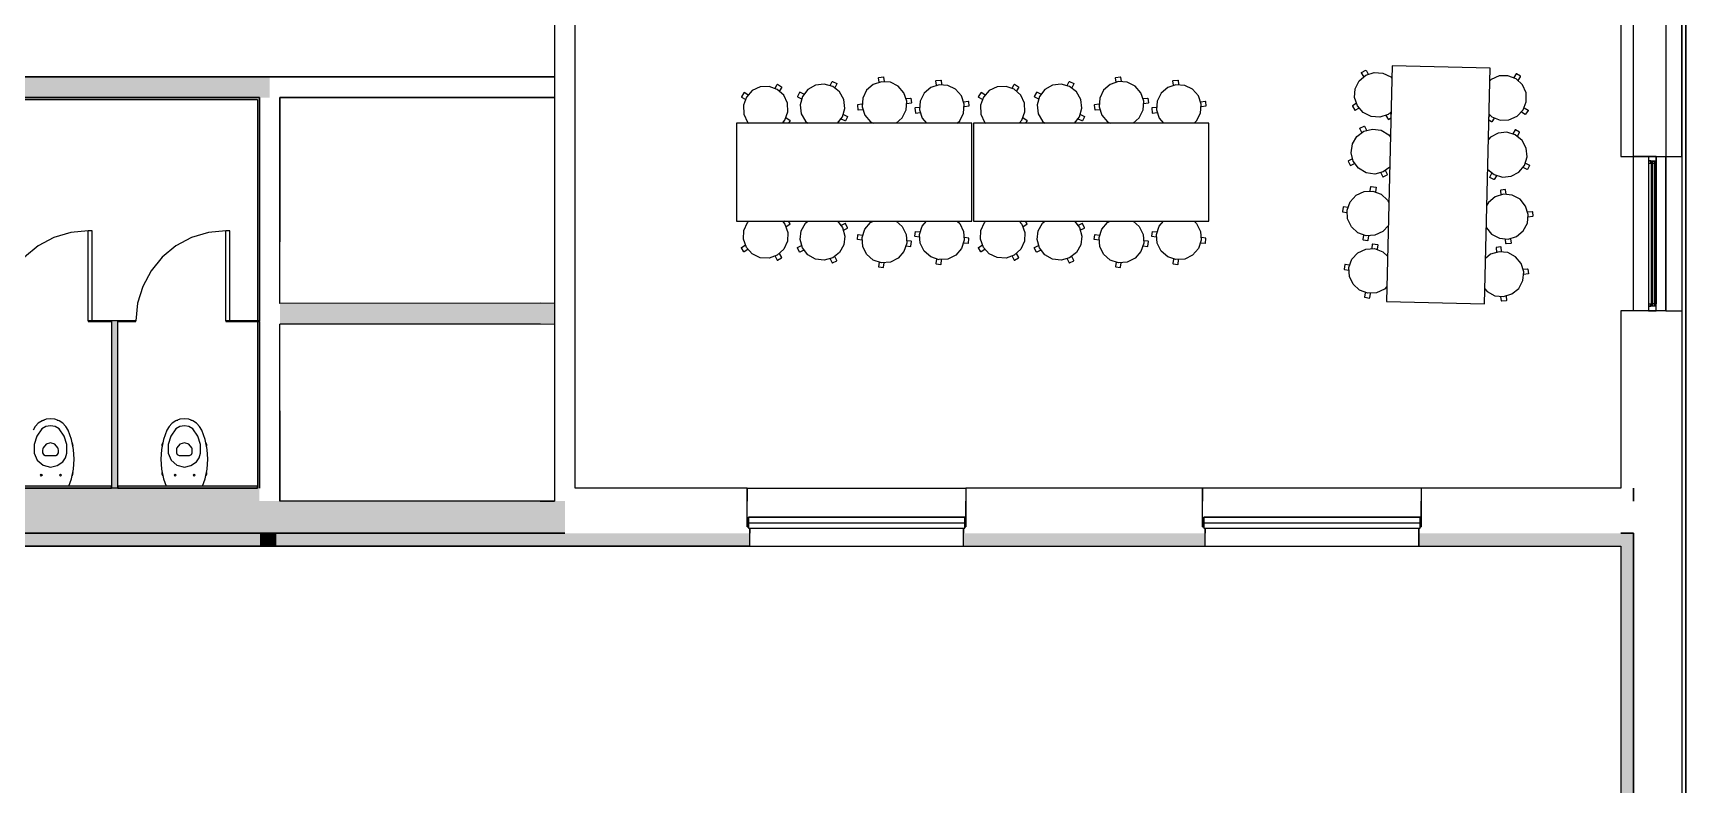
# Model space of a CAD drawing. Header units: metres. Extents: x 2.5 to 42.6, y 0.9 to 31.9.
# Drawn here: x 37.53 to 42.59, y 7.65 to 9.95 of the extents above; entities that cross this region are included whole.
import ezdxf

# ---------------------------------------------------------------- set-up
doc = ezdxf.new("R2010")
doc.units = ezdxf.units.M
for name, color, linetype in [('ARREDI', 9, 'Continuous'), ('INFISSI_VETRATE', 4, 'Continuous'), ('PARETI_STRUTTURE', 7, 'Continuous'), ('PILASTRI_SETTI', 8, 'Continuous')]:
    doc.layers.add(name, color=color, linetype=linetype)

msp = doc.modelspace()

# ---------------------------------------------------------------- linework, layer by layer
at = {"layer": 'ARREDI'}
for points in [[(42.5875, 10.0174), (42.5875, 9.5646), (42.5879, 9.5646), (42.5879, 10.0174)], [(41.6891, 9.8512), (41.6715, 9.1309), (41.9714, 9.1236), (41.989, 9.8439)], [(39.682, 9.376), (40.4026, 9.376), (40.4026, 9.676), (39.682, 9.676)], [(40.4073, 9.376), (41.1278, 9.376), (41.1278, 9.6761), (40.4073, 9.676)], [(42.4738, 9.5606), (42.4953, 9.5606), (42.4953, 9.5535), (42.4966, 9.5535), (42.4966, 9.5745), (42.4738, 9.5745)], [(42.4738, 9.5606), (42.4738, 9.5538), (42.4807, 9.5538), (42.4807, 9.5606)], [(42.4826, 9.5538), (42.4826, 9.5571), (42.4807, 9.5571), (42.4807, 9.5538)], [(42.4913, 9.5535), (42.4913, 9.5586), (42.485, 9.5586), (42.485, 9.5535)], [(42.4953, 9.5578), (42.4936, 9.5578), (42.4936, 9.5538), (42.4953, 9.5538)], [(42.4738, 9.1159), (42.4738, 9.102), (42.4966, 9.102), (42.4966, 9.123), (42.4953, 9.123), (42.4953, 9.1159)], [(42.4738, 9.1159), (42.4807, 9.1159), (42.4807, 9.1227), (42.4738, 9.1227)], [(42.4826, 9.1227), (42.4807, 9.1227), (42.4807, 9.1194), (42.4826, 9.1194)], [(42.4913, 9.123), (42.485, 9.123), (42.485, 9.1178), (42.4913, 9.1178)], [(42.4953, 9.1187), (42.4953, 9.1227), (42.4936, 9.1227), (42.4936, 9.1187)], [(42.5875, 9.1118), (42.5875, 8.659), (42.5879, 8.659), (42.5879, 9.1118)], [(42.5875, 8.659), (42.5875, 8.2062), (42.5879, 8.2062), (42.5879, 8.659)], [(37.5575, 8.5991), (37.5544, 8.5961), (37.5514, 8.5991), (37.5544, 8.6022)], [(37.6159, 8.5991), (37.6129, 8.5961), (37.6098, 8.5991), (37.6129, 8.6022)], [(37.967, 8.5991), (37.9639, 8.5961), (37.9609, 8.5991), (37.9639, 8.6022)], [(38.0254, 8.5991), (38.0223, 8.5961), (38.0193, 8.5991), (38.0223, 8.6022)], [(39.719, 8.4707), (39.719, 8.4372), (40.3805, 8.4372), (40.3805, 8.4707)], [(41.1126, 8.4707), (41.1126, 8.4372), (41.7741, 8.4372), (41.7741, 8.4707)], [(42.5875, 8.2062), (42.5875, 7.7534), (42.5879, 7.7534), (42.5879, 8.2062)], [(42.5875, 7.7534), (42.5875, 7.3007), (42.5879, 7.3007), (42.5879, 7.7534)]]:
    msp.add_lwpolyline(points, close=True, dxfattribs=at)
for points in [[(42.5875, 9.5646), (42.5875, 9.8717), (42.5875, 10.0174)], [(42.5879, 10.0174), (42.5879, 9.8718), (42.5879, 9.5646)], [(40.1167, 9.8149), (40.1174, 9.8158)], [(40.1184, 9.8016), (40.1167, 9.8149)], [(40.1174, 9.8158), (40.1315, 9.8176)], [(40.1315, 9.8176), (40.1323, 9.8169)], [(40.1323, 9.8169), (40.134, 9.8036)], [(40.8419, 9.8149), (40.8426, 9.8158)], [(40.8436, 9.8016), (40.842, 9.8149)], [(40.8426, 9.8158), (40.8567, 9.8176)], [(40.8567, 9.8176), (40.8576, 9.8169)], [(40.8576, 9.8169), (40.8593, 9.8036)], [(41.5825, 9.7288), (41.574, 9.7543), (41.576, 9.7812), (41.588, 9.8052), (41.6083, 9.8228), (41.6338, 9.8313), (41.6607, 9.8294), (41.6847, 9.8173), (41.6881, 9.8133)], [(41.5951, 9.8302), (41.5954, 9.8312)], [(41.6017, 9.8185), (41.5951, 9.8302)], [(41.5954, 9.8312), (41.6077, 9.8383)], [(41.6077, 9.8383), (41.6087, 9.838)], [(41.6088, 9.838), (41.6154, 9.8263)], [(42.0894, 9.7165), (42.0992, 9.7415), (42.0985, 9.7684), (42.0877, 9.793), (42.0682, 9.8116), (42.0432, 9.8213), (42.0163, 9.8207), (41.9917, 9.8098), (41.9881, 9.806)], [(42.0686, 9.8267), (42.0614, 9.8154)], [(42.0697, 9.827), (42.0686, 9.8267)], [(42.0816, 9.8194), (42.0697, 9.827)], [(42.0747, 9.807), (42.0819, 9.8183)], [(42.0819, 9.8183), (42.0816, 9.8194)], [(39.7043, 9.7692), (39.697, 9.7571)], [(39.807, 9.7795), (39.7817, 9.7886), (39.7548, 9.7874), (39.7305, 9.7759), (39.7124, 9.756), (39.7033, 9.7307), (39.7046, 9.7039), (39.716, 9.6795), (39.7199, 9.676)], [(39.7054, 9.7695), (39.7043, 9.7692)], [(39.7169, 9.7625), (39.7054, 9.7695)], [(39.8, 9.7832), (39.8069, 9.7947)], [(39.8069, 9.7947), (39.808, 9.795)], [(39.8224, 9.676), (39.8305, 9.685), (39.8396, 9.7103), (39.8383, 9.7371), (39.8269, 9.7614), (39.807, 9.7795)], [(39.808, 9.795), (39.8202, 9.7877)], [(39.8204, 9.7866), (39.8135, 9.7751)], [(39.8202, 9.7877), (39.8204, 9.7866)], [(39.8747, 9.7702), (39.8683, 9.7575)], [(39.8758, 9.7705), (39.8747, 9.7702)], [(39.8878, 9.7645), (39.8758, 9.7705)], [(39.9764, 9.7881), (39.9505, 9.7953), (39.9238, 9.792), (39.9004, 9.7788), (39.8838, 9.7577), (39.8766, 9.7317), (39.8799, 9.7051), (39.8931, 9.6817), (39.9003, 9.676)], [(39.9691, 9.7913), (39.9752, 9.8032)], [(39.9752, 9.8032), (39.9762, 9.8036)], [(39.9762, 9.8036), (39.9889, 9.7972)], [(39.9915, 9.676), (40.0068, 9.6955), (40.014, 9.7214), (40.0108, 9.7481), (39.9975, 9.7715), (39.9764, 9.7881)], [(39.9893, 9.7961), (39.9832, 9.7842)], [(39.9889, 9.7972), (39.9892, 9.7961)], [(40.1261, 9.803), (40.1006, 9.7945), (40.0803, 9.7769), (40.0683, 9.7528), (40.0664, 9.726), (40.0749, 9.7005), (40.0926, 9.6802), (40.101, 9.676)], [(40.1703, 9.676), (40.1892, 9.6924), (40.2012, 9.7165), (40.2031, 9.7433), (40.1946, 9.7688), (40.177, 9.7891), (40.153, 9.8011), (40.1261, 9.803)], [(40.302, 9.7935), (40.2765, 9.785), (40.2562, 9.7674), (40.2442, 9.7433), (40.2423, 9.7165), (40.2508, 9.691), (40.2638, 9.676)], [(40.2925, 9.8054), (40.2932, 9.8063)], [(40.2942, 9.7921), (40.2925, 9.8054)], [(40.2932, 9.8063), (40.3073, 9.808)], [(40.3571, 9.676), (40.3651, 9.6829), (40.3771, 9.707), (40.379, 9.7338), (40.3705, 9.7593), (40.3528, 9.7796), (40.3288, 9.7916), (40.302, 9.7935)], [(40.3073, 9.808), (40.3082, 9.8074)], [(40.3082, 9.8074), (40.3098, 9.7941)], [(40.4295, 9.7692), (40.4222, 9.7571)], [(40.5322, 9.7796), (40.5069, 9.7887), (40.4801, 9.7874), (40.4558, 9.776), (40.4377, 9.7561), (40.4286, 9.7308), (40.4298, 9.7039), (40.4413, 9.6796), (40.4452, 9.676)], [(40.4306, 9.7695), (40.4295, 9.7692)], [(40.4421, 9.7626), (40.4306, 9.7695)], [(40.5253, 9.7832), (40.5322, 9.7947)], [(40.5322, 9.7947), (40.5333, 9.795)], [(40.5476, 9.676), (40.5557, 9.685), (40.5648, 9.7103), (40.5636, 9.7371), (40.5521, 9.7615), (40.5322, 9.7796)], [(40.5333, 9.795), (40.5454, 9.7877)], [(40.5457, 9.7866), (40.5388, 9.7751)], [(40.5454, 9.7877), (40.5457, 9.7866)], [(40.6, 9.7702), (40.5936, 9.7576)], [(40.601, 9.7706), (40.6, 9.7702)], [(40.613, 9.7645), (40.601, 9.7706)], [(40.7016, 9.7881), (40.6757, 9.7953), (40.649, 9.7921), (40.6256, 9.7789), (40.609, 9.7577), (40.6018, 9.7318), (40.6051, 9.7051), (40.6183, 9.6817), (40.6255, 9.676)], [(40.6944, 9.7913), (40.7004, 9.8033)], [(40.7004, 9.8033), (40.7015, 9.8036)], [(40.7015, 9.8036), (40.7141, 9.7972)], [(40.7168, 9.6761), (40.7321, 9.6956), (40.7393, 9.7215), (40.736, 9.7482), (40.7228, 9.7716), (40.7016, 9.7881)], [(40.7145, 9.7962), (40.7085, 9.7842)], [(40.7141, 9.7972), (40.7145, 9.7962)], [(40.8514, 9.8031), (40.8259, 9.7945), (40.8056, 9.7769), (40.7936, 9.7529), (40.7917, 9.7261), (40.8002, 9.7006), (40.8178, 9.6803), (40.8262, 9.6761)], [(40.8956, 9.6761), (40.9145, 9.6925), (40.9265, 9.7165), (40.9284, 9.7433), (40.9199, 9.7688), (40.9023, 9.7891), (40.8782, 9.8012), (40.8514, 9.8031)], [(41.0272, 9.7935), (41.0017, 9.785), (40.9814, 9.7674), (40.9694, 9.7434), (40.9675, 9.7165), (40.976, 9.691), (40.989, 9.6761)], [(41.0178, 9.8054), (41.0185, 9.8063)], [(41.0195, 9.7921), (41.0178, 9.8054)], [(41.0185, 9.8063), (41.0325, 9.8081)], [(41.0824, 9.6761), (41.0903, 9.6829), (41.1023, 9.707), (41.1042, 9.7338), (41.0957, 9.7593), (41.0781, 9.7796), (41.054, 9.7916), (41.0272, 9.7935)], [(41.0325, 9.8081), (41.0334, 9.8074)], [(41.0334, 9.8074), (41.0351, 9.7941)], [(39.697, 9.7571), (39.6973, 9.756)], [(39.6973, 9.756), (39.7087, 9.7491)], [(39.8683, 9.7575), (39.8687, 9.7565)], [(39.8687, 9.7565), (39.8807, 9.7504)], [(40.0526, 9.7322), (40.0519, 9.7314)], [(40.0519, 9.7313), (40.0537, 9.7173)], [(40.0659, 9.7339), (40.0526, 9.7322)], [(40.0537, 9.7173), (40.0545, 9.7166)], [(40.0546, 9.7166), (40.0679, 9.7183)], [(40.2017, 9.7511), (40.215, 9.7528)], [(40.217, 9.7371), (40.2037, 9.7355)], [(40.215, 9.7528), (40.2159, 9.7521)], [(40.2159, 9.7521), (40.2177, 9.738)], [(40.2177, 9.738), (40.217, 9.7371)], [(40.2284, 9.7227), (40.2277, 9.7218)], [(40.2277, 9.7218), (40.2295, 9.7078)], [(40.2417, 9.7244), (40.2284, 9.7227)], [(40.3775, 9.7415), (40.3908, 9.7432)], [(40.3928, 9.7276), (40.3795, 9.7259)], [(40.3908, 9.7432), (40.3917, 9.7425)], [(40.3917, 9.7425), (40.3935, 9.7285)], [(40.3935, 9.7285), (40.3928, 9.7276)], [(40.4222, 9.7571), (40.4225, 9.756)], [(40.4225, 9.756), (40.434, 9.7491)], [(40.5936, 9.7576), (40.5939, 9.7565)], [(40.5939, 9.7565), (40.6059, 9.7505)], [(40.7778, 9.7323), (40.7771, 9.7314)], [(40.7771, 9.7314), (40.7789, 9.7173)], [(40.7911, 9.7339), (40.7778, 9.7323)], [(40.7789, 9.7173), (40.7798, 9.7166)], [(40.7798, 9.7166), (40.7931, 9.7183)], [(40.927, 9.7511), (40.9403, 9.7528)], [(40.9422, 9.7372), (40.9289, 9.7355)], [(40.9403, 9.7528), (40.9411, 9.7521)], [(40.9411, 9.7521), (40.9429, 9.738)], [(40.9429, 9.738), (40.9422, 9.7372)], [(40.9536, 9.7227), (40.953, 9.7219)], [(40.953, 9.7219), (40.9547, 9.7078)], [(40.967, 9.7244), (40.9537, 9.7227)], [(41.1028, 9.7416), (41.1161, 9.7433)], [(41.1181, 9.7276), (41.1048, 9.726)], [(41.1161, 9.7433), (41.117, 9.7426)], [(41.117, 9.7426), (41.1187, 9.7285)], [(41.1187, 9.7285), (41.1181, 9.7276)], [(41.5674, 9.7293), (41.5671, 9.7282)], [(41.5671, 9.7282), (41.5741, 9.7159)], [(41.579, 9.7359), (41.5674, 9.7293)], [(41.5741, 9.7159), (41.5751, 9.7156)], [(41.5752, 9.7156), (41.5868, 9.7222)], [(41.6856, 9.711), (41.6765, 9.703), (41.651, 9.6946), (41.6242, 9.6965), (41.6001, 9.7085), (41.5825, 9.7288)], [(41.9856, 9.7036), (41.9943, 9.6953), (42.0194, 9.6856), (42.0463, 9.6862), (42.0709, 9.697), (42.0894, 9.7165)], [(42.0933, 9.7234), (42.1046, 9.7162)], [(42.1049, 9.7151), (42.0973, 9.7031)], [(42.1046, 9.7162), (42.1048, 9.7151)], [(39.8301, 9.676), (39.8261, 9.6785)], [(39.8342, 9.692), (39.8457, 9.685)], [(39.8459, 9.684), (39.8412, 9.676)], [(39.8457, 9.685), (39.8459, 9.684)], [(40.0148, 9.6827), (40.0029, 9.6887)], [(40.01, 9.7028), (40.0219, 9.6967)], [(40.0159, 9.683), (40.0148, 9.6827)], [(40.0223, 9.6957), (40.0159, 9.683)], [(40.0219, 9.6967), (40.0223, 9.6957)], [(40.2295, 9.7078), (40.2304, 9.7071)], [(40.2304, 9.7071), (40.2437, 9.7088)], [(40.5554, 9.676), (40.5513, 9.6785)], [(40.5594, 9.692), (40.5709, 9.6851)], [(40.5712, 9.684), (40.5664, 9.676)], [(40.5709, 9.6851), (40.5712, 9.684)], [(40.7401, 9.6827), (40.7281, 9.6887)], [(40.7352, 9.7028), (40.7472, 9.6968)], [(40.7411, 9.683), (40.7401, 9.6827)], [(40.7475, 9.6957), (40.7411, 9.683)], [(40.7472, 9.6968), (40.7475, 9.6957)], [(40.9547, 9.7078), (40.9556, 9.7071)], [(40.9556, 9.7071), (40.9689, 9.7088)], [(41.5902, 9.6609), (41.603, 9.667)], [(41.603, 9.667), (41.6041, 9.6666)], [(41.6041, 9.6666), (41.6098, 9.6545)], [(41.6694, 9.6995), (41.6761, 9.6879)], [(41.6761, 9.6879), (41.6771, 9.6876)], [(41.6771, 9.6876), (41.6852, 9.6922)], [(41.6855, 9.7032), (41.6831, 9.7073)], [(41.9929, 9.6799), (41.9851, 9.6848)], [(41.9854, 9.6959), (41.9879, 9.6999)], [(41.994, 9.6801), (41.9929, 9.6799)], [(42.0012, 9.6914), (41.994, 9.6801)], [(42.0962, 9.7029), (42.0848, 9.7101)], [(42.0972, 9.7031), (42.0962, 9.7029)], [(41.5698, 9.5597), (41.5633, 9.5858), (41.5672, 9.6124), (41.581, 9.6355), (41.6025, 9.6515), (41.6286, 9.6581), (41.6552, 9.6542), (41.6783, 9.6404), (41.6837, 9.6331)], [(41.5898, 9.6598), (41.5902, 9.6609)], [(41.5956, 9.6477), (41.5898, 9.6598)], [(42.0939, 9.5469), (42.1017, 9.5726), (42.0991, 9.5994), (42.0865, 9.6231), (42.0657, 9.6402), (42.04, 9.6481), (42.0132, 9.6454), (41.9895, 9.6328), (41.9837, 9.6257)], [(42.0649, 9.6553), (42.0586, 9.6435)], [(42.066, 9.6557), (42.0649, 9.6554)], [(42.0784, 9.649), (42.066, 9.6557)], [(42.0724, 9.6361), (42.0788, 9.6479)], [(42.0788, 9.6479), (42.0784, 9.649)], [(41.5547, 9.5613), (41.5544, 9.5602)], [(41.5669, 9.567), (41.5548, 9.5613)], [(42.5875, 9.1118), (42.5875, 9.5646)], [(42.5879, 9.5646), (42.5879, 9.1118)], [(41.5544, 9.5602), (41.5605, 9.5474)], [(41.5605, 9.5474), (41.5615, 9.547)], [(41.5615, 9.547), (41.5736, 9.5528)], [(41.6815, 9.5418), (41.6616, 9.527), (41.6356, 9.5204), (41.609, 9.5244), (41.5859, 9.5381), (41.5698, 9.5597)], [(41.6543, 9.5241), (41.6601, 9.5119)], [(41.6601, 9.5119), (41.6611, 9.5116)], [(41.6611, 9.5116), (41.6739, 9.5176)], [(41.6743, 9.5187), (41.6686, 9.5308)], [(41.6739, 9.5176), (41.6743, 9.5187)], [(41.9815, 9.5345), (42.0006, 9.5188), (42.0263, 9.5109), (42.0531, 9.5135), (42.0768, 9.5262), (42.0939, 9.5469)], [(41.9875, 9.511), (41.9939, 9.5229)], [(41.9878, 9.51), (41.9875, 9.5111)], [(42.0077, 9.5154), (42.0014, 9.5036)], [(42.1016, 9.5339), (42.0898, 9.5402)], [(42.0972, 9.5541), (42.109, 9.5477)], [(42.1026, 9.5342), (42.1016, 9.5339)], [(42.1093, 9.5467), (42.1026, 9.5342)], [(42.109, 9.5477), (42.1093, 9.5467)], [(41.5513, 9.4103), (41.5604, 9.4356), (41.5785, 9.4555), (41.6028, 9.4669), (41.6297, 9.4682), (41.655, 9.459), (41.6749, 9.4409), (41.6788, 9.4324)], [(41.6218, 9.4689), (41.6238, 9.4822)], [(41.6238, 9.4822), (41.6247, 9.4828)], [(41.6247, 9.4828), (41.6388, 9.4807)], [(41.6394, 9.4798), (41.6374, 9.4665)], [(41.6388, 9.4807), (41.6394, 9.4798)], [(42.0003, 9.5033), (41.9878, 9.51)], [(42.0014, 9.5036), (42.0003, 9.5033)], [(42.0212, 9.4714), (42.0205, 9.4705)], [(42.0205, 9.4705), (42.0218, 9.4572)], [(42.0353, 9.4728), (42.0212, 9.4714)], [(42.0361, 9.4721), (42.0353, 9.4728)], [(42.0375, 9.4588), (42.0361, 9.4721)], [(41.5387, 9.4194), (41.5366, 9.4054)], [(41.5396, 9.4201), (41.5387, 9.4194)], [(41.5529, 9.4181), (41.5396, 9.4201)], [(41.6772, 9.3631), (41.6603, 9.3446), (41.636, 9.3332), (41.6091, 9.3319), (41.5838, 9.341), (41.5639, 9.3592), (41.5525, 9.3835), (41.5513, 9.4103)], [(42.1051, 9.3968), (42.0972, 9.4225), (42.0801, 9.4433), (42.0564, 9.4559), (42.0296, 9.4584), (42.0039, 9.4505), (41.9832, 9.4334), (41.9788, 9.4251)], [(39.807, 9.2725), (39.7817, 9.2634), (39.7549, 9.2646), (39.7305, 9.2761), (39.7124, 9.296), (39.7033, 9.3213), (39.7046, 9.3481), (39.7161, 9.3724), (39.7199, 9.376)], [(39.8224, 9.376), (39.8305, 9.367), (39.8396, 9.3418), (39.8383, 9.3149), (39.8269, 9.2906), (39.807, 9.2725)], [(39.8301, 9.376), (39.8261, 9.3735)], [(39.8342, 9.36), (39.8457, 9.367)], [(39.8459, 9.368), (39.8412, 9.376)], [(39.8457, 9.367), (39.8459, 9.3681)], [(39.9764, 9.2639), (39.9505, 9.2567), (39.9238, 9.26), (39.9004, 9.2732), (39.8838, 9.2943), (39.8766, 9.3203), (39.8799, 9.3469), (39.8931, 9.3703), (39.9003, 9.376)], [(39.9916, 9.376), (40.0068, 9.3565), (40.014, 9.3306), (40.0108, 9.3039), (39.9976, 9.2805), (39.9764, 9.2639)], [(40.0149, 9.3694), (40.0029, 9.3633)], [(40.0159, 9.369), (40.0149, 9.3694)], [(40.0223, 9.3563), (40.0159, 9.369)], [(40.1262, 9.249), (40.1007, 9.2575), (40.0804, 9.2751), (40.0683, 9.2992), (40.0664, 9.326), (40.0749, 9.3515), (40.0926, 9.3718), (40.101, 9.376)], [(40.1703, 9.376), (40.1892, 9.3596), (40.2013, 9.3355), (40.2032, 9.3087), (40.1947, 9.2832), (40.177, 9.2629), (40.153, 9.2509), (40.1262, 9.249)], [(40.302, 9.2585), (40.2765, 9.2671), (40.2562, 9.2847), (40.2442, 9.3087), (40.2423, 9.3355), (40.2508, 9.361), (40.2638, 9.376)], [(40.3572, 9.376), (40.3651, 9.3691), (40.3771, 9.3451), (40.379, 9.3183), (40.3705, 9.2928), (40.3529, 9.2725), (40.3288, 9.2604), (40.302, 9.2586)], [(40.5323, 9.2725), (40.507, 9.2634), (40.4801, 9.2647), (40.4558, 9.2761), (40.4377, 9.296), (40.4286, 9.3213), (40.4299, 9.3482), (40.4413, 9.3725), (40.4452, 9.376)], [(40.5476, 9.376), (40.5557, 9.3671), (40.5649, 9.3418), (40.5636, 9.3149), (40.5521, 9.2906), (40.5322, 9.2725)], [(40.5554, 9.376), (40.5513, 9.3736)], [(40.5594, 9.3601), (40.5709, 9.367)], [(40.5712, 9.3681), (40.5664, 9.376)], [(40.5709, 9.367), (40.5712, 9.3681)], [(40.7016, 9.264), (40.6757, 9.2567), (40.6491, 9.26), (40.6256, 9.2732), (40.6091, 9.2944), (40.6019, 9.3203), (40.6051, 9.347), (40.6183, 9.3704), (40.6255, 9.376)], [(40.7168, 9.376), (40.7321, 9.3565), (40.7393, 9.3306), (40.736, 9.3039), (40.7228, 9.2805), (40.7016, 9.264)], [(40.7401, 9.3694), (40.7281, 9.3633)], [(40.7412, 9.369), (40.7401, 9.3694)], [(40.7475, 9.3564), (40.7412, 9.369)], [(40.8514, 9.249), (40.8259, 9.2575), (40.8056, 9.2752), (40.7936, 9.2992), (40.7917, 9.326), (40.8002, 9.3515), (40.8178, 9.3718), (40.8262, 9.376)], [(40.8956, 9.376), (40.9145, 9.3596), (40.9265, 9.3356), (40.9284, 9.3088), (40.9199, 9.2833), (40.9023, 9.263), (40.8782, 9.2509), (40.8514, 9.249)], [(41.0272, 9.2586), (41.0017, 9.2671), (40.9814, 9.2847), (40.9694, 9.3088), (40.9675, 9.3356), (40.976, 9.3611), (40.989, 9.376)], [(41.0824, 9.376), (41.0903, 9.3692), (41.1023, 9.3451), (41.1042, 9.3183), (41.0957, 9.2928), (41.0781, 9.2725), (41.0541, 9.2605), (41.0272, 9.2586)], [(41.5366, 9.4054), (41.5373, 9.4045)], [(41.5373, 9.4045), (41.5505, 9.4025)], [(41.9771, 9.3558), (41.993, 9.3365), (42.0168, 9.3239), (42.0436, 9.3213), (42.0692, 9.3292), (42.09, 9.3463), (42.1026, 9.3701), (42.1051, 9.3968)], [(42.1039, 9.4046), (42.1172, 9.406)], [(42.1188, 9.3903), (42.1055, 9.3889)], [(42.1172, 9.406), (42.1181, 9.4053)], [(42.1181, 9.4053), (42.1195, 9.3912)], [(42.1195, 9.3912), (42.1188, 9.3903)], [(40.01, 9.3492), (40.022, 9.3553)], [(40.022, 9.3553), (40.0223, 9.3563)], [(40.0519, 9.3207), (40.0537, 9.3347)], [(40.0526, 9.3198), (40.0519, 9.3207)], [(40.0659, 9.3181), (40.0526, 9.3198)], [(40.0537, 9.3347), (40.0546, 9.3354)], [(40.0546, 9.3354), (40.0679, 9.3337)], [(40.217, 9.3149), (40.2037, 9.3166)], [(40.2159, 9.3), (40.2177, 9.314)], [(40.2177, 9.314), (40.217, 9.3149)], [(40.2277, 9.3302), (40.2295, 9.3443)], [(40.2284, 9.3293), (40.2277, 9.3302)], [(40.2417, 9.3277), (40.2284, 9.3293)], [(40.2295, 9.3443), (40.2304, 9.345)], [(40.2304, 9.345), (40.2437, 9.3433)], [(40.3776, 9.3105), (40.3909, 9.3088)], [(40.3928, 9.3244), (40.3795, 9.3261)], [(40.3909, 9.3088), (40.3917, 9.3095)], [(40.3917, 9.3095), (40.3935, 9.3236)], [(40.3935, 9.3236), (40.3928, 9.3244)], [(40.7352, 9.3493), (40.7472, 9.3553)], [(40.7472, 9.3553), (40.7475, 9.3564)], [(40.7772, 9.3207), (40.7789, 9.3348)], [(40.7778, 9.3198), (40.7772, 9.3207)], [(40.7911, 9.3181), (40.7778, 9.3198)], [(40.7789, 9.3348), (40.7798, 9.3355)], [(40.7798, 9.3355), (40.7931, 9.3338)], [(40.9423, 9.3149), (40.9289, 9.3166)], [(40.9412, 9.3), (40.9429, 9.3141)], [(40.9429, 9.3141), (40.9423, 9.3149)], [(40.953, 9.3303), (40.9548, 9.3443)], [(40.9537, 9.3294), (40.953, 9.3302)], [(40.967, 9.3277), (40.9537, 9.3294)], [(40.9548, 9.3443), (40.9556, 9.345)], [(40.9556, 9.345), (40.9689, 9.3433)], [(41.1028, 9.3105), (41.1161, 9.3089)], [(41.1181, 9.3245), (41.1048, 9.3262)], [(41.1161, 9.3089), (41.117, 9.3095)], [(41.117, 9.3095), (41.1188, 9.3236)], [(41.1188, 9.3236), (41.1181, 9.3245)], [(41.6014, 9.3335), (41.5994, 9.3203)], [(41.5994, 9.3203), (41.6, 9.3194)], [(41.6, 9.3194), (41.614, 9.3173)], [(41.614, 9.3173), (41.6149, 9.3179)], [(41.6149, 9.3179), (41.6169, 9.3312)], [(42.037, 9.3076), (42.0357, 9.321)], [(42.052, 9.3084), (42.0379, 9.3069)], [(42.0513, 9.3226), (42.0527, 9.3092)], [(42.0527, 9.3092), (42.052, 9.3084)], [(39.697, 9.2949), (39.6973, 9.296)], [(39.7043, 9.2828), (39.697, 9.2949)], [(39.6973, 9.296), (39.7088, 9.3029)], [(39.7054, 9.2825), (39.7043, 9.2828)], [(39.7169, 9.2894), (39.7054, 9.2825)], [(39.8, 9.2688), (39.807, 9.2573)], [(39.808, 9.257), (39.8202, 9.2643)], [(39.8204, 9.2654), (39.8135, 9.2769)], [(39.8202, 9.2643), (39.8204, 9.2654)], [(39.8684, 9.2945), (39.8687, 9.2955)], [(39.8748, 9.2818), (39.8684, 9.2945)], [(39.8687, 9.2955), (39.8807, 9.3016)], [(39.8758, 9.2815), (39.8748, 9.2818)], [(39.8878, 9.2875), (39.8758, 9.2815)], [(39.9692, 9.2608), (39.9752, 9.2488)], [(39.9893, 9.2559), (39.9832, 9.2679)], [(40.2017, 9.301), (40.215, 9.2993)], [(40.215, 9.2993), (40.2159, 9.3)], [(40.2942, 9.26), (40.2926, 9.2467)], [(40.3082, 9.2447), (40.3099, 9.258)], [(40.4223, 9.295), (40.4225, 9.2961)], [(40.4296, 9.2828), (40.4223, 9.295)], [(40.4225, 9.2961), (40.434, 9.303)], [(40.4306, 9.2826), (40.4296, 9.2828)], [(40.4421, 9.2895), (40.4307, 9.2826)], [(40.5253, 9.2688), (40.5322, 9.2573)], [(40.5333, 9.2571), (40.5454, 9.2644)], [(40.5457, 9.2654), (40.5388, 9.2769)], [(40.5454, 9.2644), (40.5457, 9.2655)], [(40.5936, 9.2945), (40.594, 9.2956)], [(40.6, 9.2818), (40.5936, 9.2945)], [(40.594, 9.2956), (40.6059, 9.3016)], [(40.6011, 9.2815), (40.6, 9.2818)], [(40.613, 9.2875), (40.6011, 9.2815)], [(40.6944, 9.2608), (40.7005, 9.2488)], [(40.7145, 9.2559), (40.7085, 9.2679)], [(40.927, 9.301), (40.9403, 9.2993)], [(40.9403, 9.2993), (40.9412, 9.3)], [(41.0195, 9.26), (41.0178, 9.2467)], [(41.0334, 9.2447), (41.0351, 9.258)], [(41.5565, 9.2343), (41.5656, 9.2596), (41.5838, 9.2795), (41.6081, 9.2909), (41.6349, 9.2922), (41.6602, 9.283), (41.6749, 9.2697)], [(41.6271, 9.2929), (41.6291, 9.3062)], [(41.6291, 9.3062), (41.63, 9.3068)], [(41.63, 9.3068), (41.644, 9.3047)], [(41.6447, 9.3038), (41.6427, 9.2905)], [(41.644, 9.3047), (41.6447, 9.3038)], [(42.0913, 9.2213), (42.0834, 9.247), (42.0663, 9.2677), (42.0426, 9.2803), (42.0158, 9.2829), (41.9901, 9.275), (41.9748, 9.2624)], [(42.0074, 9.2958), (42.0067, 9.295)], [(42.0067, 9.295), (42.008, 9.2816)], [(42.0215, 9.2973), (42.0074, 9.2958)], [(42.0223, 9.2966), (42.0215, 9.2973)], [(42.0237, 9.2832), (42.0223, 9.2966)], [(42.0379, 9.3069), (42.037, 9.3076)], [(39.807, 9.2573), (39.808, 9.257)], [(39.9752, 9.2488), (39.9763, 9.2484)], [(39.9763, 9.2484), (39.9889, 9.2548)], [(39.9889, 9.2548), (39.9893, 9.2559)], [(40.1184, 9.2504), (40.1167, 9.2371)], [(40.1167, 9.2371), (40.1174, 9.2362)], [(40.1174, 9.2362), (40.1315, 9.2345)], [(40.1315, 9.2345), (40.1324, 9.2351)], [(40.1324, 9.2351), (40.134, 9.2485)], [(40.2926, 9.2467), (40.2932, 9.2458)], [(40.2932, 9.2458), (40.3073, 9.244)], [(40.3073, 9.244), (40.3082, 9.2447)], [(40.5322, 9.2573), (40.5333, 9.2571)], [(40.7005, 9.2488), (40.7015, 9.2485)], [(40.7015, 9.2485), (40.7142, 9.2549)], [(40.7142, 9.2549), (40.7145, 9.2559)], [(40.8437, 9.2505), (40.842, 9.2372)], [(40.842, 9.2372), (40.8427, 9.2363)], [(40.8427, 9.2363), (40.8567, 9.2345)], [(40.8567, 9.2345), (40.8576, 9.2352)], [(40.8576, 9.2352), (40.8593, 9.2485)], [(41.0178, 9.2467), (41.0185, 9.2458)], [(41.0185, 9.2458), (41.0326, 9.244)], [(41.0325, 9.244), (41.0334, 9.2447)], [(41.544, 9.2434), (41.5418, 9.2294)], [(41.5418, 9.2294), (41.5425, 9.2285)], [(41.5425, 9.2285), (41.5558, 9.2265)], [(41.5449, 9.2441), (41.544, 9.2434)], [(41.5581, 9.2421), (41.5449, 9.2441)], [(41.6726, 9.1763), (41.6655, 9.1686), (41.6412, 9.1571), (41.6143, 9.1559), (41.5891, 9.165), (41.5692, 9.1831), (41.5578, 9.2075), (41.5565, 9.2343)], [(41.9725, 9.169), (41.9792, 9.1609), (42.003, 9.1483), (42.0297, 9.1458), (42.0554, 9.1537), (42.0762, 9.1708), (42.0888, 9.1945), (42.0913, 9.2213)], [(42.0901, 9.2291), (42.1034, 9.2304)], [(42.105, 9.2148), (42.0917, 9.2134)], [(42.1034, 9.2304), (42.1043, 9.2297)], [(42.1043, 9.2297), (42.1057, 9.2156)], [(42.1057, 9.2156), (42.105, 9.2148)], [(41.6066, 9.1575), (41.6046, 9.1443)], [(41.6046, 9.1443), (41.6053, 9.1434)], [(41.6053, 9.1434), (41.6193, 9.1412)], [(41.6193, 9.1413), (41.6202, 9.1419)], [(41.6202, 9.1419), (41.6222, 9.1552)], [(42.0232, 9.1321), (42.0219, 9.1454)], [(42.0241, 9.1314), (42.0232, 9.1321)], [(42.0382, 9.1328), (42.0241, 9.1314)], [(42.0375, 9.147), (42.0389, 9.1337)], [(42.0389, 9.1337), (42.0382, 9.1328)], [(42.5875, 8.659), (42.5875, 9.1118)], [(42.5879, 9.1118), (42.5879, 8.659)], [(37.6382, 8.5652), (37.6464, 8.5879), (37.6527, 8.6177), (37.6548, 8.648), (37.6527, 8.6783), (37.6464, 8.7081), (37.6361, 8.7367), (37.6293, 8.7484), (37.62, 8.7582), (37.6087, 8.7656), (37.596, 8.7703), (37.5826, 8.7719), (37.5692, 8.7703), (37.5565, 8.7656), (37.5452, 8.7582), (37.5359, 8.7484), (37.5291, 8.7367)], [(37.5406, 8.7533), (37.5419, 8.7551), (37.5431, 8.756)], [(37.5594, 8.7666), (37.5606, 8.7675), (37.5628, 8.7679)], [(37.6024, 8.7679), (37.6046, 8.7675), (37.6058, 8.7666)], [(37.622, 8.756), (37.6233, 8.7551), (37.6246, 8.7533)], [(38.0477, 8.5652), (38.0559, 8.5879), (38.0622, 8.6177), (38.0643, 8.648), (38.0622, 8.6783), (38.0559, 8.7081), (38.0456, 8.7367), (38.0388, 8.7484), (38.0295, 8.7582), (38.0182, 8.7656), (38.0055, 8.7703), (37.9921, 8.7719), (37.9787, 8.7703), (37.966, 8.7656), (37.9547, 8.7582), (37.9454, 8.7484), (37.9386, 8.7367)], [(37.9501, 8.7533), (37.9514, 8.7551), (37.9526, 8.756)], [(37.9688, 8.7666), (37.9701, 8.7675), (37.9723, 8.7679)], [(38.0119, 8.7679), (38.0141, 8.7675), (38.0153, 8.7666)], [(38.0315, 8.756), (38.0328, 8.7551), (38.0341, 8.7533)], [(37.5564, 8.7409), (37.5408, 8.7191), (37.5327, 8.6935), (37.5328, 8.6667)], [(37.5826, 8.7504), (37.5684, 8.7487), (37.5564, 8.7409)], [(37.6088, 8.7409), (37.5968, 8.7487), (37.5826, 8.7504)], [(37.6325, 8.6667), (37.6325, 8.6935), (37.6244, 8.7191), (37.6088, 8.7409)], [(37.9386, 8.7367), (37.9283, 8.7081), (37.922, 8.6783), (37.9199, 8.648), (37.922, 8.6176), (37.9283, 8.5879), (37.9365, 8.5652)], [(37.9659, 8.7409), (37.9503, 8.7191), (37.9422, 8.6935), (37.9422, 8.6667)], [(37.9921, 8.7504), (37.9779, 8.7487), (37.9659, 8.7409)], [(38.0183, 8.7409), (38.0063, 8.7487), (37.9921, 8.7504)], [(38.0419, 8.6667), (38.042, 8.6935), (38.0339, 8.7191), (38.0183, 8.7409)], [(37.5327, 8.6667), (37.5418, 8.6449), (37.5597, 8.6297), (37.5826, 8.6242)], [(37.56, 8.6833), (37.5589, 8.6796), (37.5585, 8.6758)], [(37.5585, 8.6758), (37.5585, 8.6677)], [(37.5585, 8.6677), (37.5608, 8.6621), (37.5664, 8.6598)], [(37.6052, 8.6833), (37.5962, 8.6943), (37.5826, 8.6984), (37.569, 8.6943), (37.56, 8.6833)], [(37.5664, 8.6598), (37.5988, 8.6598)], [(37.5988, 8.6598), (37.6044, 8.6621), (37.6067, 8.6677)], [(37.6067, 8.6758), (37.6063, 8.6796), (37.6052, 8.6833)], [(37.6067, 8.6677), (37.6067, 8.6758)], [(37.6199, 8.6406), (37.6281, 8.6527), (37.6325, 8.6667)], [(37.6485, 8.6982), (37.6501, 8.6933), (37.6506, 8.6883)], [(37.9241, 8.6883), (37.9246, 8.6933), (37.9262, 8.6982)], [(37.9422, 8.6667), (37.9513, 8.6449), (37.9692, 8.6297), (37.9921, 8.6242)], [(37.9695, 8.6833), (37.9684, 8.6796), (37.968, 8.6758)], [(37.968, 8.6758), (37.968, 8.6677)], [(37.968, 8.6677), (37.9703, 8.6621), (37.9759, 8.6598)], [(38.0147, 8.6833), (38.0057, 8.6943), (37.9921, 8.6984), (37.9785, 8.6943), (37.9695, 8.6833)], [(37.9759, 8.6598), (38.0083, 8.6598)], [(38.0083, 8.6598), (38.0139, 8.6621), (38.0162, 8.6677)], [(38.0162, 8.6758), (38.0158, 8.6796), (38.0147, 8.6833)], [(38.0162, 8.6677), (38.0162, 8.6758)], [(38.0293, 8.6406), (38.0376, 8.6527), (38.0419, 8.6667)], [(38.058, 8.6982), (38.0596, 8.6933), (38.0601, 8.6883)], [(42.5875, 8.2062), (42.5875, 8.659)], [(42.5879, 8.659), (42.5879, 8.2062)], [(37.5826, 8.6242), (37.603, 8.6284), (37.6198, 8.6406)], [(37.6506, 8.6077), (37.6501, 8.6027), (37.6485, 8.5978)], [(37.9262, 8.5978), (37.9246, 8.6027), (37.9241, 8.6077)], [(37.9921, 8.6242), (38.0124, 8.6284), (38.0293, 8.6406)], [(38.0601, 8.6077), (38.0596, 8.6027), (38.058, 8.5978)], [(39.719, 8.454), (40.3805, 8.454)], [(41.1126, 8.454), (41.7741, 8.454)], [(42.5875, 7.7534), (42.5875, 8.2062)], [(42.5879, 8.2062), (42.5879, 7.7534)]]:
    msp.add_lwpolyline(points, dxfattribs=at)
at = {"layer": 'INFISSI_VETRATE'}
for points in [[(42.4826, 9.536), (42.485, 9.5384)], [(42.4913, 9.5447), (42.4936, 9.547)], [(42.4913, 9.5168), (42.4936, 9.5192)], [(42.4826, 9.5082), (42.485, 9.5105)], [(42.4826, 9.4803), (42.485, 9.4827)], [(42.4913, 9.489), (42.4936, 9.4914)], [(42.4913, 9.4612), (42.4936, 9.4635)], [(42.4826, 9.4525), (42.485, 9.4549)], [(42.4826, 9.4247), (42.485, 9.427)], [(42.4913, 9.4333), (42.4936, 9.4357)], [(42.4826, 9.3968), (42.485, 9.3992)], [(42.4826, 9.369), (42.485, 9.3713)], [(42.4913, 9.4055), (42.4936, 9.4078)], [(42.4913, 9.3776), (42.4936, 9.38)], [(42.4826, 9.3411), (42.485, 9.3435)], [(42.4826, 9.3133), (42.485, 9.3157)], [(42.4913, 9.3498), (42.4936, 9.3522)], [(42.4913, 9.322), (42.4936, 9.3243)], [(42.4826, 9.2855), (42.485, 9.2878)], [(42.4826, 9.2576), (42.485, 9.26)], [(42.4913, 9.2941), (42.4936, 9.2965)], [(42.4913, 9.2663), (42.4936, 9.2686)], [(42.4826, 9.2298), (42.485, 9.2321)], [(42.4913, 9.2384), (42.4936, 9.2408)], [(42.4913, 9.2106), (42.4936, 9.213)], [(42.4826, 9.2019), (42.485, 9.2043)], [(42.4826, 9.1741), (42.485, 9.1764)], [(42.4913, 9.1827), (42.4936, 9.1851)], [(42.4913, 9.1549), (42.4936, 9.1573)], [(42.4826, 9.1462), (42.485, 9.1486)], [(42.4826, 9.1184), (42.485, 9.1208)], [(42.4913, 9.1271), (42.4936, 9.1294)]]:
    msp.add_lwpolyline(points, dxfattribs=at)
at = {"layer": 'PARETI_STRUTTURE'}
for points in [[(42.5757, 13.628), (42.5757, 9.6985)], [(42.5261, 9.102), (42.4277, 9.102), (42.4277, 13.1969), (42.5261, 13.1969)], [(42.4277, 9.102), (42.4277, 13.1969)], [(42.5261, 13.1969), (42.5261, 9.102)], [(39.1252, 10.1816), (39.1252, 8.5199)], [(39.1882, 8.5593), (39.1882, 10.1816), (39.1252, 10.1816)], [(42.3883, 10.0115), (42.3883, 9.5745), (42.4277, 9.5745)], [(42.5261, 9.5745), (42.5757, 9.5745), (42.5757, 10.0115), (42.5261, 10.0115)], [(38.2533, 9.8174), (36.6303, 9.8174), (36.6303, 9.7544)], [(36.6303, 9.8174), (39.1252, 9.8174), (38.2533, 9.8174)], [(36.6303, 9.7544), (38.2218, 9.7544)], [(38.2159, 9.7544), (36.6756, 9.7544)], [(36.6756, 9.7485), (38.2159, 9.7485)], [(38.2218, 9.0693), (38.2218, 8.5593), (38.2218, 9.7544), (38.2159, 9.7544)], [(38.2159, 9.7485), (38.2159, 8.5593)], [(38.2218, 9.7544), (38.2218, 9.0713)], [(39.1252, 9.7544), (38.2848, 9.7544), (39.1252, 9.7544), (39.1252, 9.1251)], [(39.0811, 9.1251), (38.2848, 9.1245), (38.2848, 9.7544)], [(38.2848, 9.7544), (38.2848, 9.3131)], [(42.5757, 9.6985), (42.5757, 8.47)], [(42.4738, 9.5745), (42.4277, 9.5745), (42.5261, 9.5745)], [(42.4738, 9.5745), (42.4738, 9.5538)], [(42.4966, 9.5745), (42.5261, 9.5745)], [(42.5261, 9.5745), (42.5261, 9.102), (42.4966, 9.102)], [(42.4966, 9.5745), (42.4966, 9.5535), (42.4966, 9.123), (42.4966, 9.5535)], [(42.5261, 9.3382), (42.5261, 9.5745)], [(42.4738, 9.5538), (42.4738, 9.1227)], [(42.4738, 9.5535), (42.4738, 9.123)], [(37.6981, 9.3469), (37.6443, 9.3416), (37.5926, 9.3259), (37.545, 9.3005), (37.5032, 9.2662), (37.4689, 9.2244), (37.4435, 9.1768), (37.4278, 9.1251), (37.4225, 9.0713)], [(37.7099, 9.3469), (37.6981, 9.3469)], [(37.6981, 9.0713), (37.6981, 9.3469)], [(37.7099, 9.0713), (37.7099, 9.3469)], [(38.1194, 9.3469), (38.0656, 9.3416), (38.0139, 9.3259), (37.9663, 9.3005), (37.9245, 9.2662), (37.8902, 9.2244), (37.8648, 9.1768), (37.8491, 9.1251), (37.8438, 9.0713)], [(38.1312, 9.3469), (38.1194, 9.3469)], [(38.1194, 9.0713), (38.1194, 9.3469)], [(38.1312, 9.0713), (38.1312, 9.3469)], [(42.5261, 9.102), (42.5261, 9.3382)], [(39.1252, 9.1251), (38.2848, 9.1245)], [(42.4738, 9.1227), (42.4738, 9.102)], [(42.4966, 9.102), (42.4966, 9.123)], [(37.8438, 9.0713), (37.6981, 9.0713), (37.6981, 9.0693), (37.769, 9.0693)], [(37.769, 9.0693), (37.769, 8.5593)], [(37.7887, 8.5593), (37.7887, 9.0693), (37.8438, 9.0693), (37.8438, 9.0713)], [(38.2218, 9.0713), (38.1194, 9.0713), (38.1194, 9.0693), (38.2218, 9.0693)], [(38.2848, 9.0615), (39.1252, 9.0621)], [(39.0811, 9.0621), (38.2848, 9.0615)], [(38.2848, 8.5199), (38.2848, 9.0615)], [(42.5261, 9.102), (42.5757, 9.102), (42.5757, 3.5499), (42.5261, 3.5499), (41.4059, 3.5499)], [(42.3883, 9.102), (42.3883, 8.5593)], [(42.4277, 9.102), (42.3883, 9.102)], [(42.4738, 9.102), (42.4277, 9.102)], [(38.2848, 8.7957), (38.2848, 8.5199)], [(38.2159, 8.5593), (36.6697, 8.5593)], [(39.715, 8.5593), (39.1882, 8.5593)], [(39.715, 8.5593), (39.715, 8.5199), (39.715, 8.5593), (40.3844, 8.5593)], [(40.3844, 8.5593), (40.3844, 8.5199), (40.3844, 8.4412), (40.3804, 8.4412)], [(41.778, 8.5593), (41.1087, 8.5593), (40.3844, 8.5593), (40.3844, 8.5199)], [(41.778, 8.5593), (41.778, 8.5199), (41.778, 8.4412), (41.7741, 8.4412)], [(42.3883, 8.5593), (41.778, 8.5593), (41.778, 8.5199)], [(42.4277, 8.5593), (42.4277, 8.5199)], [(42.4277, 8.5199), (42.4277, 8.5593)], [(39.1252, 8.5199), (38.2848, 8.5199)], [(39.0811, 8.5199), (39.1252, 8.5199)], [(39.715, 8.4412), (39.719, 8.4412), (39.715, 8.4412), (39.715, 8.5199)], [(39.715, 8.4412), (39.715, 8.5199)], [(40.3804, 8.4412), (40.3844, 8.4412), (40.3844, 8.5199)], [(41.1087, 8.4412), (41.1126, 8.4412), (41.1087, 8.4412), (41.1087, 8.5199)], [(41.1087, 8.4412), (41.1087, 8.5199)], [(41.7741, 8.4412), (41.778, 8.4412), (41.778, 8.5199)], [(39.719, 8.4707), (39.7324, 8.4707)], [(39.719, 8.4412), (39.719, 8.4707)], [(39.7324, 8.4707), (40.3671, 8.4707), (40.3805, 8.4707), (40.3805, 8.4412)], [(41.1126, 8.4707), (41.126, 8.4707)], [(41.1126, 8.4412), (41.1126, 8.4707)], [(41.126, 8.4707), (41.7607, 8.4707), (41.7741, 8.4707), (41.7741, 8.4412)], [(42.5757, 8.47), (42.5757, 7.7633)], [(38.2234, 8.4215), (36.6271, 8.4215)], [(36.6283, 8.4215), (38.2218, 8.4215)], [(38.2218, 8.4215), (39.1567, 8.4215)], [(38.2738, 8.4215), (38.2234, 8.4215)], [(39.1321, 8.4215), (38.2738, 8.4215)], [(39.1567, 8.4215), (39.0811, 8.4215)], [(39.1321, 8.3821), (39.7229, 8.3821), (39.7229, 8.4215)], [(39.1567, 8.4215), (39.1321, 8.4215)], [(39.7229, 8.3821), (40.3765, 8.3821), (41.1165, 8.3821), (41.1165, 8.4215)], [(39.7229, 8.3821), (39.7229, 8.4215)], [(40.3765, 8.4372), (40.3765, 8.4215)], [(40.3765, 8.3821), (40.3765, 8.4215), (40.3765, 8.4372)], [(40.3765, 8.3821), (40.3765, 8.4215)], [(41.1165, 8.3821), (41.7701, 8.3821), (41.7701, 8.4215), (41.7701, 8.4372)], [(41.1165, 8.3821), (41.1165, 8.4215)], [(41.7701, 8.4372), (41.7701, 8.4215)], [(41.7701, 8.4215), (41.7701, 8.3821), (42.3883, 8.3821)], [(42.3883, 8.4215), (42.4277, 8.4215)], [(42.4277, 3.7373), (42.4277, 8.4215), (42.3883, 8.4215)], [(42.4277, 8.4215), (42.4277, 3.698)], [(36.6271, 8.3821), (38.2234, 8.3821)], [(39.7229, 8.3821), (36.6382, 8.3821)], [(38.2234, 8.3821), (38.2738, 8.3821)], [(38.2738, 8.3821), (39.1321, 8.3821)], [(42.3883, 8.3821), (42.3883, 3.7373)]]:
    msp.add_lwpolyline(points, dxfattribs=at)
for points in [[(42.4966, 9.102), (42.4966, 9.5745), (42.4738, 9.5745), (42.4738, 9.102)], [(42.4826, 9.5586), (42.485, 9.5586), (42.485, 9.1178), (42.4826, 9.1178)], [(42.485, 9.5586), (42.4826, 9.5586), (42.4826, 9.1178), (42.485, 9.1178)], [(42.4913, 9.1178), (42.4913, 9.5586), (42.4936, 9.5586), (42.4936, 9.1178)], [(42.4936, 9.1178), (42.4936, 9.5586), (42.4913, 9.5586), (42.4913, 9.1178)], [(37.3752, 8.5593), (37.769, 8.5593), (37.769, 8.5652), (37.3752, 8.5652)], [(37.7887, 8.5593), (38.2161, 8.5593), (38.2161, 8.5652), (37.7887, 8.5652)], [(41.1087, 8.5593), (41.1087, 8.5199)], [(39.7229, 8.4372), (39.7229, 8.4215)], [(41.1165, 8.4372), (41.1165, 8.4215)]]:
    msp.add_lwpolyline(points, close=True, dxfattribs=at)
at = {"layer": 'PILASTRI_SETTI'}
for points in [[(36.6303, 9.7544), (38.2533, 9.7544), (36.6303, 9.8174), (38.2533, 9.8174)], [(36.6756, 9.7485), (38.2159, 9.7485), (36.6756, 9.7544), (38.2159, 9.7544)], [(38.2848, 9.0615), (39.1252, 9.0621), (38.2848, 9.1245), (39.1252, 9.1251)], [(37.7887, 8.5593), (37.7887, 9.0693), (37.769, 8.5593), (37.769, 9.0693)], [(36.6697, 8.5199), (38.2218, 8.5199), (36.6697, 8.5593), (38.2218, 8.5593)], [(37.3752, 8.5593), (37.769, 8.5593), (37.3752, 8.5652), (37.769, 8.5652)], [(37.7887, 8.5593), (38.2161, 8.5593), (37.7887, 8.5652), (38.2161, 8.5652)], [(36.6283, 8.4215), (38.2218, 8.4215), (36.6283, 8.5199), (38.2218, 8.5199)], [(38.2218, 8.4215), (39.1567, 8.4215), (38.2218, 8.5199), (39.1567, 8.5199)], [(36.6271, 8.3821), (38.2234, 8.3821), (36.6271, 8.4215), (38.2234, 8.4215)], [(38.2234, 8.3821), (38.2738, 8.3821), (38.2234, 8.4215), (38.2738, 8.4215)], [(38.2738, 8.3821), (39.1321, 8.3821), (38.2738, 8.4215), (39.1321, 8.4215)], [(39.1321, 8.3821), (39.7229, 8.3821), (39.1321, 8.4215), (39.7229, 8.4215)], [(40.3765, 8.3821), (41.1165, 8.3821), (40.3765, 8.4215), (41.1165, 8.4215)], [(41.7701, 8.3821), (42.3883, 8.3821), (41.7701, 8.4215), (42.3883, 8.4215)], [(42.4277, 3.7373), (42.4277, 8.4215), (42.3883, 3.7373), (42.3883, 8.4215)]]:
    msp.add_solid(points, dxfattribs=at)

doc.saveas('drawing.dxf')
